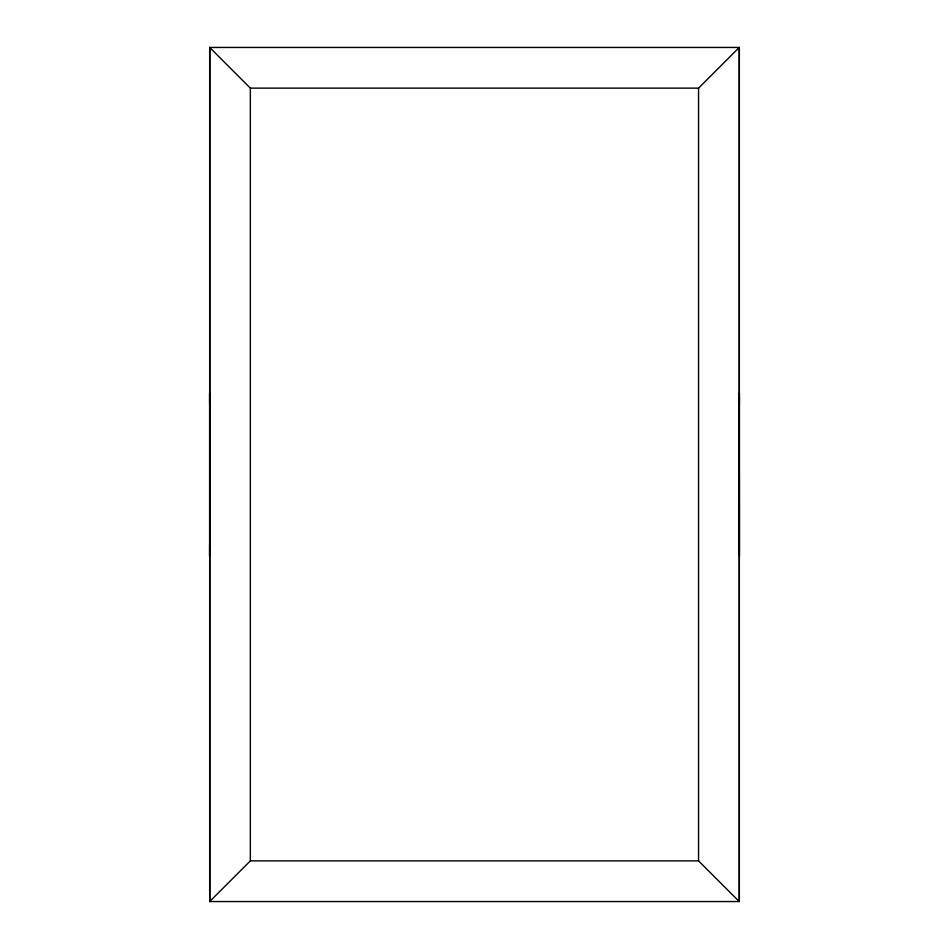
<?xml version="1.0" encoding="UTF-8"?>
<svg xmlns="http://www.w3.org/2000/svg" width="949" height="949" viewBox="0 0 949 949"><rect width="100%" height="100%" fill="white"/><g stroke="black" fill="none" stroke-linecap="round" stroke-linejoin="round"><path stroke-width="1.42" d="M209.682 901.55L250.346 860.873L250.346 88.127L209.682 47.45L739.366 47.45L739.366 901.55L209.682 901.55L209.682 47.45M698.559 860.873L698.559 88.127L739.235 47.45L739.235 901.55L698.559 860.873L250.346 860.873M739.366 395.935L739.366 555.841L739.354 474.5M250.346 88.127L698.559 88.127M739.366 393.159L739.378 404.06M209.634 404.06L209.634 393.159L209.634 555.841L209.622 544.94M209.8 47.45L209.8 901.55"/></g></svg>
